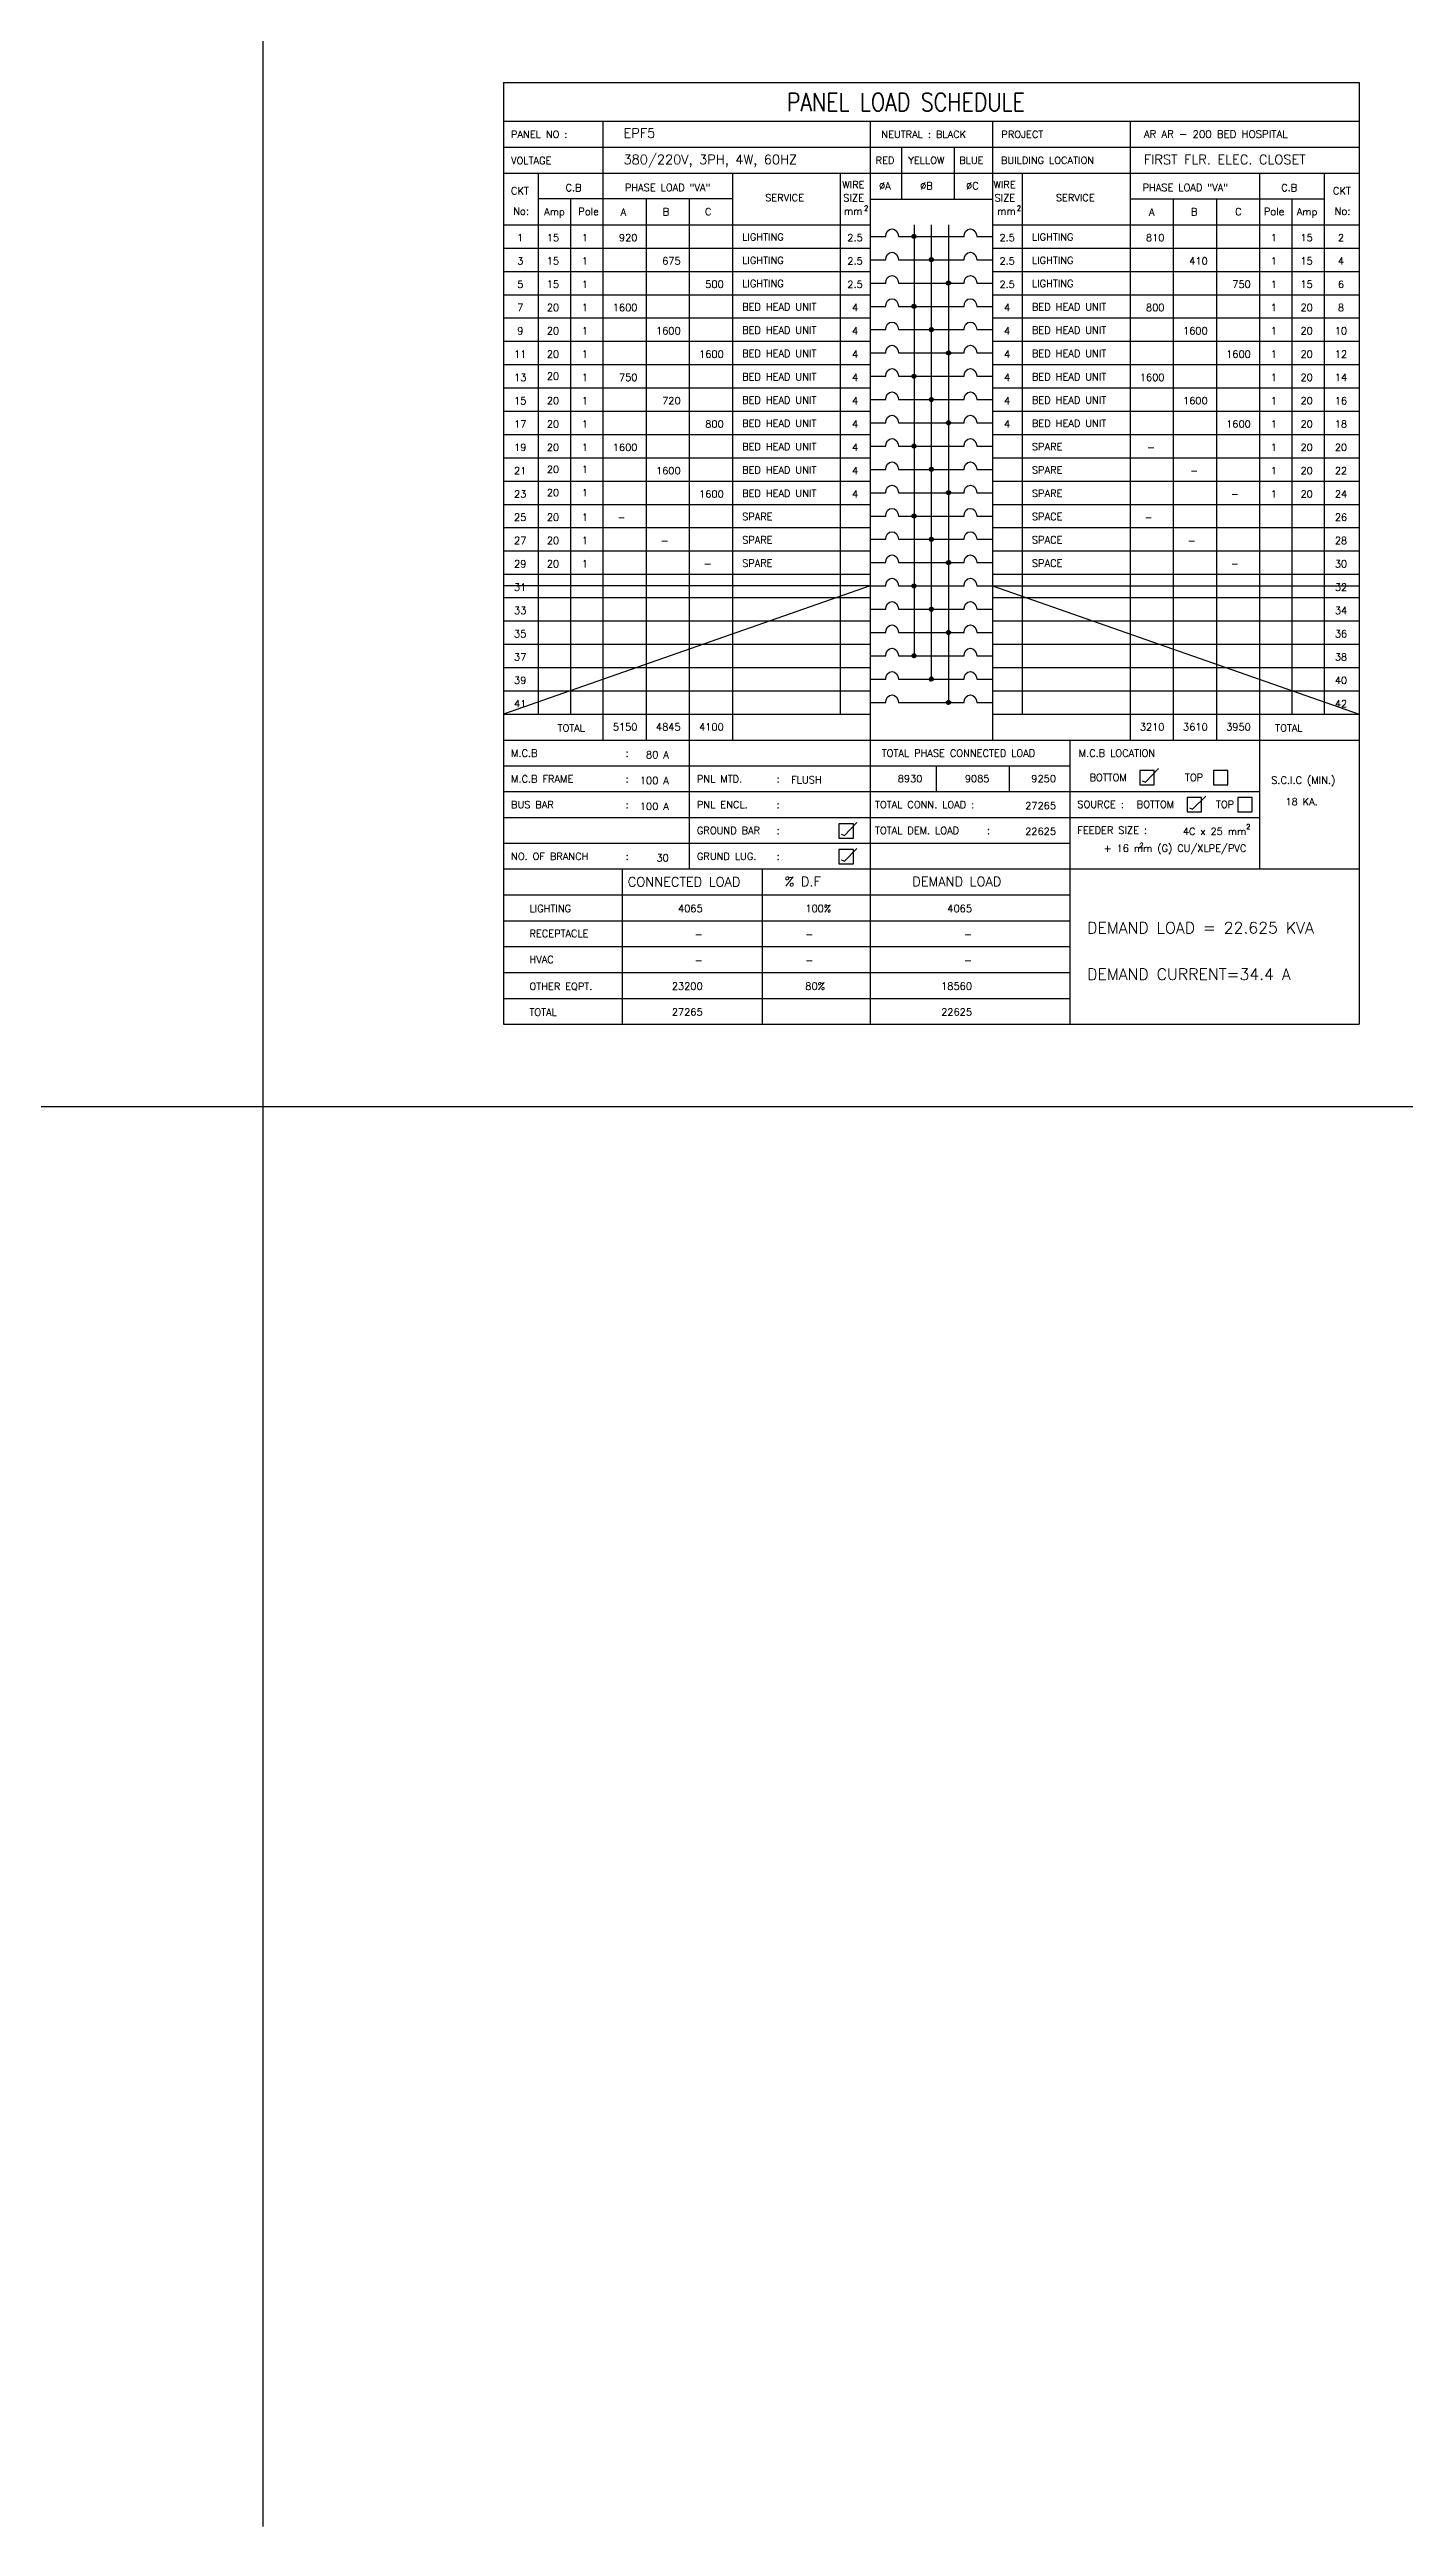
# Model space of a CAD drawing. Extents: x -114332 to -114222, y 51618 to 51715.
# Drawn here: x -114298.4 to -114265.5, y 51618.3 to 51678.5 of the extents above; entities that cross this region are included whole.
import ezdxf
from ezdxf.enums import TextEntityAlignment as Align

# ---------------------------------------------------------------- set-up
doc = ezdxf.new("R2010")
doc.units = 0
doc.header["$MEASUREMENT"] = 0
for name, color, linetype in [('BORDER', 4, 'CONTINUOUS'), ('E-TXT', 2, 'CONTINUOUS'), ('PANEL', 2, 'CONTINUOUS')]:
    doc.layers.add(name, color=color, linetype=linetype)
doc.styles.add('ROMANS', font='ROMANS.shx', dxfattribs={"height": 0.4})
pattern_1 = [(315, (90755.497567, 53719.278672), (0.00864749998874, 0.00864749998874), [])]
pattern_2 = [(315, (90755.497567, 53717.580531), (0.00864749998874, 0.00864749998874), [])]
pattern_3 = [(315, (90755.497567, 53715.88239), (0.00864749998874, 0.00864749998874), [])]
pattern_4 = [(315, (90755.497567, 53714.184249), (0.00864749998874, 0.00864749998874), [])]
pattern_5 = [(315, (90755.497567, 53712.486107), (0.00864749998874, 0.00864749998874), [])]
pattern_6 = [(315, (90755.497567, 53710.787966), (0.00864749998874, 0.00864749998874), [])]

msp = doc.modelspace()

# ---------------------------------------------------------------- hatches: boundary and pattern name
at = {"layer": 'PANEL', "linetype": 'Continuous'}
h = msp.add_hatch(dxfattribs=at)
h.set_pattern_fill('ANSI31', color=256, scale=0.068485, angle=406.04096, style=0)
h.set_pattern_definition([(91.040959325, (90755.497567, 53719.278672), (-0.00855917542476, -0.00015552164567), [])])
h.paths.add_polyline_path([(-114277.479, 51673.96, 1), (-114277.381, 51673.96, 1)])
h = msp.add_hatch(dxfattribs=at)
h.set_pattern_fill('ANSI31', color=256, scale=0.097835, angle=270, style=0)
h.set_pattern_definition(pattern_1)
h.paths.add_polyline_path([(-114277.06, 51673.394, 1), (-114276.962, 51673.394, 1)])
h = msp.add_hatch(dxfattribs=at)
h.set_pattern_fill('ANSI31', color=256, scale=0.097835, angle=270, style=0)
h.set_pattern_definition(pattern_1)
h.paths.add_polyline_path([(-114276.543, 51672.828, 1), (-114276.641, 51672.828, 1)])
h = msp.add_hatch(dxfattribs=at)
h.set_pattern_fill('ANSI31', color=256, scale=0.097835, angle=270, style=0)
h.set_pattern_definition(pattern_1)
h.paths.add_polyline_path([(-114277.381, 51672.262, 1), (-114277.479, 51672.262, 1)])
h = msp.add_hatch(dxfattribs=at)
h.set_pattern_fill('ANSI31', color=256, scale=0.097835, angle=270, style=0)
h.set_pattern_definition(pattern_1)
h.paths.add_polyline_path([(-114276.962, 51671.696, 1), (-114277.06, 51671.696, 1)])
h = msp.add_hatch(dxfattribs=at)
h.set_pattern_fill('ANSI31', color=256, scale=0.097835, angle=270, style=0)
h.set_pattern_definition(pattern_1)
h.paths.add_polyline_path([(-114276.543, 51671.13, 1), (-114276.641, 51671.13, 1)])
h = msp.add_hatch(dxfattribs=at)
h.set_pattern_fill('ANSI31', color=256, scale=0.097835, angle=270, style=0)
h.set_pattern_definition(pattern_2)
h.paths.add_polyline_path([(-114277.381, 51670.564, 1), (-114277.479, 51670.564, 1)])
h = msp.add_hatch(dxfattribs=at)
h.set_pattern_fill('ANSI31', color=256, scale=0.097835, angle=270, style=0)
h.set_pattern_definition(pattern_2)
h.paths.add_polyline_path([(-114276.962, 51669.998, 1), (-114277.06, 51669.998, 1)])
h = msp.add_hatch(dxfattribs=at)
h.set_pattern_fill('ANSI31', color=256, scale=0.097835, angle=270, style=0)
h.set_pattern_definition(pattern_2)
h.paths.add_polyline_path([(-114276.543, 51669.432, 1), (-114276.641, 51669.432, 1)])
h = msp.add_hatch(dxfattribs=at)
h.set_pattern_fill('ANSI31', color=256, scale=0.097835, angle=270, style=0)
h.set_pattern_definition(pattern_3)
h.paths.add_polyline_path([(-114277.381, 51668.866, 1), (-114277.479, 51668.866, 1)])
h = msp.add_hatch(dxfattribs=at)
h.set_pattern_fill('ANSI31', color=256, scale=0.097835, angle=270, style=0)
h.set_pattern_definition(pattern_3)
h.paths.add_polyline_path([(-114276.962, 51668.3, 1), (-114277.06, 51668.3, 1)])
h = msp.add_hatch(dxfattribs=at)
h.set_pattern_fill('ANSI31', color=256, scale=0.097835, angle=270, style=0)
h.set_pattern_definition(pattern_3)
h.paths.add_polyline_path([(-114276.543, 51667.734, 1), (-114276.641, 51667.734, 1)])
h = msp.add_hatch(dxfattribs=at)
h.set_pattern_fill('ANSI31', color=256, scale=0.097835, angle=270, style=0)
h.set_pattern_definition(pattern_4)
h.paths.add_polyline_path([(-114277.381, 51667.168, 1), (-114277.479, 51667.168, 1)])
h = msp.add_hatch(dxfattribs=at)
h.set_pattern_fill('ANSI31', color=256, scale=0.097835, angle=270, style=0)
h.set_pattern_definition(pattern_4)
h.paths.add_polyline_path([(-114276.962, 51666.602, 1), (-114277.06, 51666.602, 1)])
h = msp.add_hatch(dxfattribs=at)
h.set_pattern_fill('ANSI31', color=256, scale=0.097835, angle=270, style=0)
h.set_pattern_definition(pattern_4)
h.paths.add_polyline_path([(-114276.543, 51666.036, 1), (-114276.641, 51666.036, 1)])
h = msp.add_hatch(dxfattribs=at)
h.set_pattern_fill('ANSI31', color=256, scale=0.097835, angle=270, style=0)
h.set_pattern_definition(pattern_5)
h.paths.add_polyline_path([(-114277.381, 51665.47, 1), (-114277.479, 51665.47, 1)])
h = msp.add_hatch(dxfattribs=at)
h.set_pattern_fill('ANSI31', color=256, scale=0.097835, angle=270, style=0)
h.set_pattern_definition(pattern_5)
h.paths.add_polyline_path([(-114276.962, 51664.904, 1), (-114277.06, 51664.904, 1)])
h = msp.add_hatch(dxfattribs=at)
h.set_pattern_fill('ANSI31', color=256, scale=0.097835, angle=270, style=0)
h.set_pattern_definition(pattern_5)
h.paths.add_polyline_path([(-114276.543, 51664.338, 1), (-114276.641, 51664.338, 1)])
h = msp.add_hatch(dxfattribs=at)
h.set_pattern_fill('ANSI31', color=256, scale=0.097835, angle=270, style=0)
h.set_pattern_definition(pattern_6)
h.paths.add_polyline_path([(-114277.381, 51663.772, 1), (-114277.479, 51663.772, 1)])
h = msp.add_hatch(dxfattribs=at)
h.set_pattern_fill('ANSI31', color=256, scale=0.097835, angle=270, style=0)
h.set_pattern_definition(pattern_6)
h.paths.add_polyline_path([(-114276.962, 51663.205, 1), (-114277.06, 51663.205, 1)])
h = msp.add_hatch(dxfattribs=at)
h.set_pattern_fill('ANSI31', color=256, scale=0.097835, angle=270, style=0)
h.set_pattern_definition(pattern_6)
h.paths.add_polyline_path([(-114276.543, 51662.639, 1), (-114276.641, 51662.639, 1)])

# ---------------------------------------------------------------- linework, layer by layer
at = {"layer": 'BORDER', "color": 1}
for p, q in [((-114293.253, 51714.948), (-114293.253, 51618.324)), ((-114331.947, 51652.819), (-114221.674, 51652.819))]:
    msp.add_line(p, q, dxfattribs=at)
at = {"layer": 'PANEL', "color": 6}
for p, q in [((-114287.406, 51677.703), (-114287.406, 51654.819)), ((-114287.406, 51677.703), (-114266.616, 51677.703)), ((-114266.616, 51677.703), (-114266.616, 51654.819)), ((-114287.406, 51654.819), (-114266.616, 51654.819))]:
    msp.add_line(p, q, dxfattribs=at)
at = {"layer": 'PANEL', "color": 2}
for p, q in [((-114287.406, 51676.759), (-114266.616, 51676.759)), ((-114278.496, 51676.759), (-114278.496, 51661.723)), ((-114275.526, 51676.759), (-114275.526, 51661.723)), ((-114287.406, 51675.501), (-114266.616, 51675.501)), ((-114278.496, 51674.869), (-114275.526, 51674.869)), ((-114287.406, 51661.723), (-114266.616, 51661.723))]:
    msp.add_line(p, q, dxfattribs=at)
at = {"layer": 'PANEL', "color": 11}
for p, q in [((-114284.987, 51676.759), (-114284.987, 51661.723)), ((-114272.18, 51676.759), (-114272.18, 51661.723)), ((-114286.559, 51675.501), (-114286.559, 51662.356)), ((-114281.842, 51675.501), (-114281.842, 51661.723)), ((-114279.221, 51675.501), (-114279.221, 51662.356)), ((-114274.8, 51675.501), (-114274.8, 51662.356)), ((-114269.035, 51675.501), (-114269.035, 51658.593)), ((-114267.463, 51675.501), (-114267.463, 51662.356)), ((-114281.842, 51674.872), (-114286.559, 51674.872)), ((-114285.773, 51674.872), (-114285.773, 51662.356)), ((-114283.939, 51674.872), (-114283.939, 51661.723)), ((-114282.89, 51674.872), (-114282.89, 51658.593)), ((-114272.18, 51674.872), (-114267.463, 51674.872)), ((-114271.131, 51674.872), (-114271.131, 51661.723)), ((-114270.083, 51674.872), (-114270.083, 51661.723)), ((-114268.249, 51674.872), (-114268.249, 51662.356)), ((-114287.406, 51674.243), (-114278.496, 51674.243)), ((-114275.526, 51674.243), (-114266.616, 51674.243)), ((-114287.406, 51673.677), (-114278.496, 51673.677)), ((-114275.526, 51673.677), (-114266.616, 51673.677)), ((-114287.406, 51673.111), (-114278.496, 51673.111)), ((-114275.526, 51673.111), (-114266.616, 51673.111)), ((-114287.406, 51672.545), (-114278.496, 51672.545)), ((-114275.526, 51672.545), (-114266.616, 51672.545)), ((-114287.406, 51671.979), (-114278.496, 51671.979)), ((-114275.526, 51671.979), (-114266.616, 51671.979)), ((-114287.406, 51671.413), (-114278.496, 51671.413)), ((-114275.526, 51671.413), (-114266.616, 51671.413)), ((-114287.406, 51670.847), (-114278.496, 51670.847)), ((-114275.526, 51670.847), (-114266.616, 51670.847)), ((-114287.406, 51670.281), (-114278.496, 51670.281)), ((-114275.526, 51670.281), (-114266.616, 51670.281)), ((-114287.406, 51669.715), (-114278.496, 51669.715)), ((-114275.526, 51669.715), (-114266.616, 51669.715)), ((-114287.406, 51669.149), (-114278.496, 51669.149)), ((-114275.526, 51669.149), (-114266.616, 51669.149)), ((-114287.406, 51668.583), (-114278.496, 51668.583)), ((-114275.526, 51668.583), (-114266.616, 51668.583)), ((-114287.406, 51668.017), (-114278.496, 51668.017)), ((-114275.526, 51668.017), (-114266.616, 51668.017)), ((-114287.406, 51667.451), (-114278.496, 51667.451)), ((-114275.526, 51667.451), (-114266.616, 51667.451)), ((-114287.406, 51666.885), (-114278.496, 51666.885)), ((-114287.406, 51666.319), (-114278.496, 51666.319)), ((-114275.526, 51666.885), (-114266.616, 51666.885)), ((-114275.526, 51666.319), (-114266.616, 51666.319)), ((-114287.406, 51665.753), (-114278.496, 51665.753)), ((-114275.526, 51665.753), (-114266.616, 51665.753)), ((-114287.406, 51665.187), (-114278.496, 51665.187)), ((-114275.526, 51665.187), (-114266.616, 51665.187)), ((-114287.406, 51664.621), (-114278.496, 51664.621)), ((-114275.526, 51664.621), (-114266.616, 51664.621)), ((-114287.406, 51664.055), (-114278.496, 51664.055)), ((-114275.526, 51664.055), (-114266.616, 51664.055)), ((-114287.406, 51663.489), (-114278.496, 51663.489)), ((-114275.526, 51663.489), (-114266.616, 51663.489)), ((-114287.406, 51662.922), (-114278.496, 51662.922)), ((-114275.526, 51662.922), (-114266.616, 51662.922)), ((-114287.406, 51662.356), (-114278.496, 51662.356)), ((-114275.526, 51662.356), (-114266.616, 51662.356)), ((-114278.496, 51661.723), (-114278.496, 51654.819)), ((-114273.644, 51661.723), (-114273.644, 51658.593)), ((-114287.406, 51661.097), (-114273.644, 51661.097)), ((-114276.89, 51661.097), (-114276.89, 51660.471)), ((-114275.119, 51661.097), (-114275.119, 51660.471)), ((-114287.406, 51660.471), (-114269.035, 51660.471)), ((-114287.406, 51659.845), (-114269.035, 51659.845)), ((-114287.406, 51659.219), (-114273.644, 51659.219)), ((-114287.406, 51658.593), (-114266.616, 51658.593)), ((-114284.525, 51658.593), (-114284.525, 51654.819)), ((-114281.116, 51658.593), (-114281.116, 51654.819)), ((-114273.644, 51658.593), (-114273.644, 51654.819)), ((-114287.406, 51657.964), (-114273.644, 51657.964)), ((-114287.406, 51657.335), (-114273.644, 51657.335)), ((-114287.406, 51656.706), (-114273.644, 51656.706)), ((-114287.406, 51656.077), (-114273.644, 51656.077)), ((-114287.406, 51655.448), (-114273.644, 51655.448))]:
    msp.add_line(p, q, dxfattribs=at)
at = {"layer": 'PANEL'}
for p, q in [((-114287.406, 51676.133), (-114266.616, 51676.133)), ((-114277.726, 51674.869), (-114277.726, 51676.133)), ((-114276.45, 51674.869), (-114276.45, 51676.133)), ((-114277.43, 51674.243), (-114277.43, 51663.772)), ((-114277.011, 51674.243), (-114277.011, 51663.205)), ((-114276.592, 51674.243), (-114276.592, 51662.639)), ((-114278.496, 51673.96), (-114278.117, 51673.96)), ((-114277.809, 51673.96), (-114276.213, 51673.96)), ((-114275.905, 51673.96), (-114275.526, 51673.96)), ((-114278.496, 51673.394), (-114278.117, 51673.394)), ((-114277.809, 51673.394), (-114276.213, 51673.394)), ((-114275.905, 51673.394), (-114275.526, 51673.394)), ((-114278.496, 51672.828), (-114278.117, 51672.828)), ((-114277.809, 51672.828), (-114276.213, 51672.828)), ((-114275.905, 51672.828), (-114275.526, 51672.828)), ((-114278.496, 51672.262), (-114278.117, 51672.262)), ((-114277.809, 51672.262), (-114276.213, 51672.262)), ((-114275.905, 51672.262), (-114275.526, 51672.262)), ((-114278.496, 51671.696), (-114278.117, 51671.696)), ((-114278.496, 51671.13), (-114278.117, 51671.13)), ((-114277.809, 51671.696), (-114276.213, 51671.696)), ((-114277.809, 51671.13), (-114276.213, 51671.13)), ((-114275.905, 51671.696), (-114275.526, 51671.696)), ((-114275.905, 51671.13), (-114275.526, 51671.13)), ((-114278.496, 51670.564), (-114278.117, 51670.564)), ((-114277.809, 51670.564), (-114276.213, 51670.564)), ((-114275.905, 51670.564), (-114275.526, 51670.564)), ((-114278.496, 51669.998), (-114278.117, 51669.998)), ((-114277.809, 51669.998), (-114276.213, 51669.998)), ((-114275.905, 51669.998), (-114275.526, 51669.998)), ((-114278.496, 51669.432), (-114278.117, 51669.432)), ((-114277.809, 51669.432), (-114276.213, 51669.432)), ((-114275.905, 51669.432), (-114275.526, 51669.432)), ((-114278.496, 51668.866), (-114278.117, 51668.866)), ((-114277.809, 51668.866), (-114276.213, 51668.866)), ((-114275.905, 51668.866), (-114275.526, 51668.866)), ((-114278.496, 51668.3), (-114278.117, 51668.3)), ((-114277.809, 51668.3), (-114276.213, 51668.3)), ((-114275.905, 51668.3), (-114275.526, 51668.3)), ((-114278.496, 51667.734), (-114278.117, 51667.734)), ((-114277.809, 51667.734), (-114276.213, 51667.734)), ((-114275.905, 51667.734), (-114275.526, 51667.734)), ((-114278.496, 51667.168), (-114278.117, 51667.168)), ((-114277.809, 51667.168), (-114276.213, 51667.168)), ((-114275.905, 51667.168), (-114275.526, 51667.168)), ((-114278.496, 51666.602), (-114278.117, 51666.602)), ((-114277.809, 51666.602), (-114276.213, 51666.602)), ((-114275.905, 51666.602), (-114275.526, 51666.602)), ((-114278.496, 51666.036), (-114278.117, 51666.036)), ((-114277.809, 51666.036), (-114276.213, 51666.036)), ((-114275.905, 51666.036), (-114275.526, 51666.036)), ((-114278.496, 51665.47), (-114278.117, 51665.47)), ((-114277.809, 51665.47), (-114276.213, 51665.47)), ((-114275.905, 51665.47), (-114275.526, 51665.47)), ((-114278.496, 51664.904), (-114278.117, 51664.904)), ((-114277.809, 51664.904), (-114276.213, 51664.904)), ((-114275.905, 51664.904), (-114275.526, 51664.904)), ((-114278.496, 51664.338), (-114278.117, 51664.338)), ((-114277.809, 51664.338), (-114276.213, 51664.338)), ((-114275.905, 51664.338), (-114275.526, 51664.338)), ((-114278.496, 51663.772), (-114278.117, 51663.772)), ((-114277.809, 51663.772), (-114276.213, 51663.772)), ((-114275.905, 51663.772), (-114275.526, 51663.772)), ((-114278.496, 51663.205), (-114278.117, 51663.205)), ((-114277.809, 51663.205), (-114276.213, 51663.205)), ((-114275.905, 51663.205), (-114275.526, 51663.205)), ((-114278.496, 51662.639), (-114278.117, 51662.639)), ((-114277.809, 51662.639), (-114276.213, 51662.639)), ((-114275.905, 51662.639), (-114275.526, 51662.639)), ((-114271.808, 51660.704), (-114271.489, 51661.036)), ((-114271.884, 51660.734), (-114271.808, 51660.704)), ((-114270.661, 51660.048), (-114270.342, 51660.361)), ((-114279.121, 51659.408), (-114278.822, 51659.72)), ((-114270.736, 51660.079), (-114270.661, 51660.048)), ((-114279.196, 51659.438), (-114279.121, 51659.408)), ((-114279.121, 51658.78), (-114278.822, 51659.093)), ((-114279.196, 51658.811), (-114279.121, 51658.78))]:
    msp.add_line(p, q, dxfattribs=at)
at = {"layer": 'PANEL', "color": 7}
for p, q in [((-114278.496, 51665.47), (-114287.406, 51662.356)), ((-114278.496, 51665.47), (-114287.406, 51665.47)), ((-114275.526, 51665.47), (-114266.616, 51662.356)), ((-114275.526, 51665.47), (-114266.616, 51665.47))]:
    msp.add_line(p, q, dxfattribs=at)
at = {"layer": 'PANEL', "color": 11}
for points in [[(-114271.591, 51660.987), (-114271.941, 51660.987), (-114271.941, 51660.638), (-114271.591, 51660.638)], [(-114269.807, 51660.987), (-114270.157, 51660.987), (-114270.157, 51660.638), (-114269.807, 51660.638)], [(-114270.444, 51660.332), (-114270.793, 51660.332), (-114270.793, 51659.982), (-114270.444, 51659.982)], [(-114269.217, 51660.332), (-114269.566, 51660.332), (-114269.566, 51659.982), (-114269.217, 51659.982)], [(-114278.904, 51659.691), (-114279.253, 51659.691), (-114279.253, 51659.342), (-114278.904, 51659.342)], [(-114278.904, 51659.064), (-114279.253, 51659.064), (-114279.253, 51658.714), (-114278.904, 51658.714)]]:
    msp.add_lwpolyline(points, close=True, dxfattribs=at)
at = {"layer": 'PANEL'}
for centre in [(-114277.43, 51673.96), (-114277.011, 51673.394), (-114276.592, 51672.828), (-114277.43, 51672.262), (-114277.011, 51671.696), (-114276.592, 51671.13), (-114277.43, 51670.564), (-114277.011, 51669.998), (-114276.592, 51669.432), (-114277.43, 51668.866), (-114277.011, 51668.3), (-114276.592, 51667.734), (-114277.43, 51667.168), (-114277.011, 51666.602), (-114276.592, 51666.036), (-114277.43, 51665.47), (-114277.011, 51664.904), (-114276.592, 51664.338), (-114277.43, 51663.772), (-114277.011, 51663.205), (-114276.592, 51662.639)]:
    msp.add_circle(centre, 0.0489, dxfattribs=at)
at = {"layer": 'PANEL', "extrusion": (0, 0, -1)}
for centre in [(-114277.963, 51673.96), (-114276.059, 51673.96), (-114277.963, 51673.394), (-114276.059, 51673.394), (-114277.963, 51672.828), (-114276.059, 51672.828), (-114277.963, 51672.262), (-114276.059, 51672.262), (-114277.963, 51671.696), (-114276.059, 51671.696), (-114277.963, 51671.13), (-114276.059, 51671.13), (-114277.963, 51670.564), (-114276.059, 51670.564), (-114277.963, 51669.998), (-114276.059, 51669.998), (-114277.963, 51669.432), (-114276.059, 51669.432), (-114277.963, 51668.866), (-114276.059, 51668.866), (-114277.963, 51668.3), (-114276.059, 51668.3), (-114277.963, 51667.734), (-114276.059, 51667.734), (-114277.963, 51667.168), (-114276.059, 51667.168), (-114277.963, 51666.602), (-114276.059, 51666.602), (-114277.963, 51666.036), (-114276.059, 51666.036), (-114277.963, 51665.47), (-114277.963, 51664.904), (-114276.059, 51665.47), (-114276.059, 51664.904), (-114277.963, 51664.338), (-114276.059, 51664.338), (-114277.963, 51663.772), (-114276.059, 51663.772), (-114277.963, 51663.205), (-114276.059, 51663.205), (-114277.963, 51662.639), (-114276.059, 51662.639)]:
    msp.add_ellipse(centre, major_axis=(0, 0.185), ratio=0.833333, start_param=-1.570796, end_param=1.570796, dxfattribs=at)

# ---------------------------------------------------------------- texts
at = {"layer": 'E-TXT', "style": 'ROMANS'}
for s, height, p in [('EPF5', 0.2306, (-114284.489, 51676.355)), ('AR AR - 200 BED HOSPITAL', 0.18169, (-114271.847, 51676.356)), ('380/220V, 3PH, 4W, 60HZ', 0.23061, (-114284.489, 51675.714)), ('FIRST FLR. ELEC. CLOSET', 0.23061, (-114271.847, 51675.714)), ('15', 0.1747, (-114286.351, 51673.844)), ('15', 0.1747, (-114268.04, 51673.844)), ('15', 0.1747, (-114286.351, 51673.278)), ('15', 0.1747, (-114268.04, 51673.278)), ('20', 0.1747, (-114286.351, 51672.146)), ('15', 0.1747, (-114286.351, 51672.712)), ('20', 0.1747, (-114268.04, 51672.146)), ('15', 0.1747, (-114268.04, 51672.712)), ('20', 0.1747, (-114286.351, 51671.58)), ('20', 0.1747, (-114268.04, 51671.58)), ('20', 0.1747, (-114286.351, 51671.014)), ('20', 0.1747, (-114268.04, 51671.014)), ('20', 0.1747, (-114286.351, 51670.479)), ('20', 0.1747, (-114268.04, 51670.448)), ('20', 0.1747, (-114286.351, 51669.882)), ('20', 0.1747, (-114268.04, 51669.882)), ('20', 0.1747, (-114286.351, 51669.315)), ('20', 0.1747, (-114268.04, 51669.315)), ('20', 0.1747, (-114286.351, 51668.749)), ('20', 0.1747, (-114268.04, 51668.749)), ('20', 0.1747, (-114286.351, 51668.215)), ('20', 0.1747, (-114268.04, 51668.183)), ('20', 0.1747, (-114286.351, 51667.649)), ('20', 0.1747, (-114268.04, 51667.617)), ('20', 0.1747, (-114286.351, 51667.051)), ('20', 0.1747, (-114286.351, 51666.485)), ('20', 0.1747, (-114286.351, 51665.919))]:
    msp.add_text(s, height=height, dxfattribs=at).set_placement(p)
for s, height, p in [('1', 0.175, (-114285.426, 51673.93)), ('2.5', 0.1747, (-114278.862, 51673.93)), ('2.5', 0.1747, (-114275.167, 51673.93)), ('1', 0.175, (-114268.688, 51673.93)), ('1', 0.175, (-114285.426, 51673.364)), ('2.5', 0.1747, (-114278.862, 51673.364)), ('2.5', 0.1747, (-114275.167, 51673.364)), ('1', 0.175, (-114268.688, 51673.364)), ('1', 0.175, (-114285.426, 51672.798)), ('1', 0.175, (-114285.426, 51672.232)), ('2.5', 0.1747, (-114278.862, 51672.798)), ('4', 0.175, (-114278.862, 51672.232)), ('4', 0.175, (-114278.862, 51672.232)), ('2.5', 0.1747, (-114275.167, 51672.798)), ('4', 0.175, (-114275.167, 51672.232)), ('4', 0.175, (-114275.167, 51672.232)), ('1', 0.175, (-114268.688, 51672.798)), ('1', 0.175, (-114268.688, 51672.232)), ('1', 0.175, (-114285.426, 51671.666)), ('4', 0.175, (-114278.862, 51671.666)), ('4', 0.175, (-114278.862, 51671.666)), ('4', 0.175, (-114275.167, 51671.666)), ('4', 0.175, (-114275.167, 51671.666)), ('1', 0.175, (-114268.688, 51671.666)), ('1', 0.175, (-114285.426, 51671.1)), ('4', 0.175, (-114278.862, 51671.1)), ('4', 0.175, (-114275.167, 51671.1)), ('4', 0.175, (-114275.167, 51671.1)), ('1', 0.175, (-114268.688, 51671.1)), ('1', 0.175, (-114285.426, 51670.534)), ('4', 0.175, (-114278.862, 51670.534)), ('4', 0.175, (-114275.167, 51670.534)), ('4', 0.175, (-114275.167, 51670.534)), ('1', 0.175, (-114268.688, 51670.534)), ('1', 0.175, (-114285.426, 51669.968)), ('4', 0.175, (-114278.862, 51669.968)), ('4', 0.175, (-114278.862, 51669.968)), ('4', 0.175, (-114275.167, 51669.968)), ('4', 0.175, (-114275.167, 51669.968)), ('1', 0.175, (-114268.688, 51669.968)), ('1', 0.175, (-114285.426, 51669.402)), ('4', 0.175, (-114278.862, 51669.402)), ('4', 0.175, (-114278.862, 51669.402)), ('4', 0.175, (-114275.167, 51669.402)), ('4', 0.175, (-114275.167, 51669.402)), ('1', 0.175, (-114268.688, 51669.402)), ('1', 0.175, (-114285.426, 51668.836)), ('4', 0.175, (-114278.862, 51668.836)), ('1', 0.175, (-114268.688, 51668.836)), ('1', 0.175, (-114285.426, 51668.301)), ('4', 0.175, (-114278.862, 51668.27)), ('4', 0.175, (-114278.862, 51668.27)), ('1', 0.175, (-114268.688, 51668.27)), ('1', 0.175, (-114285.426, 51667.735)), ('4', 0.175, (-114278.862, 51667.704)), ('1', 0.175, (-114268.688, 51667.704)), ('1', 0.175, (-114285.426, 51667.138)), ('1', 0.175, (-114285.426, 51666.572)), ('1', 0.175, (-114285.426, 51666.005))]:
    msp.add_text(s, height=height, dxfattribs=at).set_placement(p, align=Align.MIDDLE)
for s, height, p in [('920', 0.1747, (-114284.15, 51673.844)), ('810', 0.1747, (-114271.343, 51673.844)), ('675', 0.1747, (-114283.101, 51673.278)), ('410', 0.1747, (-114270.294, 51673.278)), ('1600', 0.1747, (-114284.15, 51672.146)), ('500', 0.1747, (-114282.053, 51672.712)), ('800', 0.1747, (-114271.343, 51672.146)), ('750', 0.1747, (-114269.246, 51672.712)), ('1600', 0.1747, (-114283.101, 51671.58)), ('1600', 0.1747, (-114270.294, 51671.58)), ('1600', 0.1747, (-114282.053, 51671.014)), ('1600', 0.1747, (-114269.246, 51671.014)), ('750', 0.1747, (-114284.15, 51670.448)), ('1600', 0.1747, (-114271.343, 51670.448)), ('720', 0.1747, (-114283.101, 51669.882)), ('1600', 0.1747, (-114270.294, 51669.882)), ('800', 0.1747, (-114282.053, 51669.315)), ('1600', 0.1747, (-114269.246, 51669.315)), ('1600', 0.1747, (-114284.15, 51668.749)), ('-', 0.175, (-114271.574, 51668.749)), ('1600', 0.1747, (-114283.101, 51668.183)), ('-', 0.175, (-114270.526, 51668.183)), ('1600', 0.1747, (-114282.053, 51667.617)), ('-', 0.175, (-114269.538, 51667.617)), ('-', 0.175, (-114284.441, 51667.051)), ('-', 0.175, (-114271.634, 51667.051)), ('-', 0.175, (-114283.393, 51666.485)), ('-', 0.175, (-114270.586, 51666.485)), ('-', 0.175, (-114282.345, 51665.919)), ('-', 0.175, (-114269.538, 51665.919)), ('5150', 0.1747, (-114284.15, 51661.957)), ('4845', 0.1747, (-114283.101, 51661.957)), ('4100', 0.1747, (-114282.053, 51661.957)), ('3210', 0.1747, (-114271.343, 51661.957)), ('3610', 0.1747, (-114270.294, 51661.957)), ('3950', 0.1747, (-114269.246, 51661.957)), ('80 A', 0.1747, (-114283.387, 51661.28)), ('100 A', 0.1747, (-114283.387, 51660.654)), ('FLUSH', 0.1747, (-114279.673, 51660.671)), ('8930', 0.1747, (-114277.226, 51660.698)), ('9085', 0.1747, (-114275.597, 51660.698)), ('9250', 0.1747, (-114273.981, 51660.698)), ('100 A', 0.1747, (-114283.387, 51660.028)), ('27265', 0.1747, (-114273.981, 51660.045)), ('2', 0.122, (-114269.256, 51659.558)), ('22625', 0.1747, (-114273.981, 51659.419)), ('+ 16 mm (G) CU/XLPE/PVC', 0.17471, (-114269.356, 51659.009)), ('2', 0.122, (-114271.852, 51659.106)), ('4C x 25 mm', 0.1747, (-114269.356, 51659.419)), ('30', 0.1747, (-114283.387, 51658.775)), ('4065', 0.1747, (-114282.565, 51657.545)), ('4065', 0.1747, (-114276.022, 51657.545)), ('-', 0.175, (-114282.565, 51656.917)), ('-', 0.175, (-114276.022, 51656.917)), ('-', 0.175, (-114282.565, 51656.288)), ('-', 0.175, (-114276.022, 51656.288)), ('23200', 0.1747, (-114282.565, 51655.659)), ('18560', 0.1747, (-114276.022, 51655.659)), ('27265', 0.1747, (-114282.565, 51655.03)), ('22625', 0.1747, (-114276.022, 51655.03))]:
    msp.add_text(s, height=height, dxfattribs=at).set_placement(p, align=Align.RIGHT)
at = {"layer": 'PANEL', "color": 6, "style": 'ROMANS', "width": 0.833333}
msp.add_text('PANEL LOAD SCHEDULE', height=0.44026, dxfattribs=at).set_placement((-114280.521, 51677.003))
at = {"layer": 'PANEL', "style": 'ROMANS'}
for s, height, p in [('PANEL NO :', 0.1747, (-114287.221, 51676.355)), ('NEUTRAL : BLACK', 0.17471, (-114278.224, 51676.355)), ('PROJECT', 0.1747, (-114275.308, 51676.355)), ('VOLTAGE', 0.1747, (-114287.221, 51675.716)), ('RED', 0.1747, (-114278.361, 51675.722)), ('YELLOW', 0.1747, (-114277.568, 51675.722)), ('BLUE', 0.1747, (-114276.334, 51675.722)), ('BUILDING LOCATION', 0.17471, (-114275.317, 51675.722)), ('CKT', 0.1747, (-114287.221, 51674.98)), ('C.B', 0.1747, (-114285.897, 51675.056)), ('PHASE LOAD "VA"', 0.17471, (-114284.457, 51675.061)), ('SERVICE', 0.1747, (-114281.045, 51674.816)), ('WIRE', 0.1747, (-114279.173, 51675.131)), ('SIZE', 0.1747, (-114279.147, 51674.81)), ('%%CA', 0.1747, (-114278.28, 51675.103)), ('%%CB', 0.1747, (-114277.28, 51675.103)), ('%%CC', 0.1747, (-114276.165, 51675.103)), ('WIRE', 0.1747, (-114275.498, 51675.131)), ('SIZE', 0.1747, (-114275.473, 51674.81)), ('SERVICE', 0.1747, (-114273.984, 51674.816)), ('PHASE LOAD "VA"', 0.17471, (-114271.878, 51675.061)), ('C.B', 0.1747, (-114268.508, 51675.056)), ('CKT', 0.1747, (-114267.25, 51674.98)), ('No:', 0.1747, (-114287.169, 51674.488)), ('Amp', 0.1747, (-114286.415, 51674.473)), ('Pole', 0.1747, (-114285.585, 51674.48)), ('A', 0.175, (-114284.559, 51674.464)), ('B', 0.175, (-114283.535, 51674.472)), ('C', 0.175, (-114282.507, 51674.474)), ('mm', 0.1747, (-114279.131, 51674.489)), ('mm', 0.1747, (-114275.407, 51674.489)), ('A', 0.175, (-114271.723, 51674.464)), ('B', 0.175, (-114270.705, 51674.472)), ('C', 0.175, (-114269.628, 51674.474)), ('Pole', 0.1747, (-114268.928, 51674.48)), ('Amp', 0.1747, (-114268.13, 51674.473)), ('No:', 0.1747, (-114267.21, 51674.488)), ('LIGHTING', 0.1747, (-114281.607, 51673.86)), ('LIGHTING', 0.1747, (-114274.565, 51673.86)), ('LIGHTING', 0.1747, (-114281.607, 51673.294)), ('LIGHTING', 0.1747, (-114274.565, 51673.294)), ('LIGHTING', 0.1747, (-114281.607, 51672.728)), ('BED HEAD UNIT', 0.17471, (-114281.607, 51672.162)), ('LIGHTING', 0.1747, (-114274.565, 51672.728)), ('BED HEAD UNIT', 0.17471, (-114274.565, 51672.162)), ('BED HEAD UNIT', 0.17471, (-114281.607, 51671.596)), ('BED HEAD UNIT', 0.17471, (-114274.565, 51671.596)), ('BED HEAD UNIT', 0.17471, (-114281.607, 51671.03)), ('BED HEAD UNIT', 0.17471, (-114274.565, 51671.03)), ('BED HEAD UNIT', 0.17471, (-114281.607, 51670.463)), ('BED HEAD UNIT', 0.17471, (-114274.565, 51670.463)), ('BED HEAD UNIT', 0.17471, (-114281.607, 51669.897)), ('BED HEAD UNIT', 0.17471, (-114274.565, 51669.897)), ('BED HEAD UNIT', 0.17471, (-114281.607, 51669.331)), ('BED HEAD UNIT', 0.17471, (-114274.565, 51669.331)), ('BED HEAD UNIT', 0.17471, (-114281.607, 51668.765)), ('SPARE', 0.1747, (-114274.565, 51668.765)), ('BED HEAD UNIT', 0.17471, (-114281.607, 51668.199)), ('SPARE', 0.1747, (-114274.565, 51668.199)), ('BED HEAD UNIT', 0.17471, (-114281.607, 51667.633)), ('SPARE', 0.1747, (-114274.565, 51667.633)), ('SPARE', 0.1747, (-114281.607, 51667.067)), ('SPACE', 0.1747, (-114274.565, 51667.067)), ('SPARE', 0.1747, (-114281.607, 51666.501)), ('SPACE', 0.1747, (-114274.565, 51666.501)), ('SPARE', 0.1747, (-114281.607, 51665.935)), ('SPACE', 0.1747, (-114274.565, 51665.935)), ('TOTAL', 0.1747, (-114286.091, 51661.93)), ('TOTAL', 0.1747, (-114268.654, 51661.93)), ('M.C.B', 0.1747, (-114287.221, 51661.319)), ('TOTAL PHASE CONNECTED LOAD', 0.17471, (-114278.214, 51661.319)), ('M.C.B LOCATION', 0.17471, (-114273.428, 51661.319)), (':', 0.175, (-114284.439, 51661.319)), ('BOTTOM', 0.1747, (-114273.166, 51660.729)), ('TOP', 0.1747, (-114270.846, 51660.729)), ('M.C.B FRAME', 0.17471, (-114287.221, 51660.693)), (':', 0.175, (-114284.439, 51660.693)), ('PNL MTD.', 0.1747, (-114282.705, 51660.693)), (':', 0.175, (-114280.771, 51660.693)), ('S.C.I.C (MIN.)', 0.17471, (-114268.75, 51660.663)), ('18 KA.', 0.1747, (-114268.404, 51660.139)), ('BUS BAR', 0.1747, (-114287.221, 51660.067)), (':', 0.175, (-114284.439, 51660.067)), ('PNL ENCL.', 0.1747, (-114282.705, 51660.067)), (':', 0.175, (-114280.771, 51660.067)), ('TOTAL CONN. LOAD :', 0.17471, (-114278.378, 51660.067)), ('SOURCE :', 0.1747, (-114273.461, 51660.074)), ('BOTTOM', 0.1747, (-114272.018, 51660.074)), ('TOP', 0.1747, (-114270.092, 51660.074)), ('GROUND BAR', 0.1747, (-114282.705, 51659.44)), (':', 0.175, (-114280.771, 51659.44)), ('TOTAL DEM. LOAD ', 0.17471, (-114278.378, 51659.44)), (':', 0.175, (-114275.657, 51659.44)), ('FEEDER SIZE :', 0.17471, (-114273.461, 51659.448)), ('NO. OF BRANCH', 0.17471, (-114287.221, 51658.814)), (':', 0.175, (-114284.439, 51658.814)), ('GRUND LUG.', 0.1747, (-114282.705, 51658.814)), (':', 0.175, (-114280.771, 51658.814)), ('CONNECTED LOAD', 0.23061, (-114284.385, 51658.167)), ('% D.F', 0.2306, (-114280.574, 51658.173)), ('DEMAND LOAD', 0.23061, (-114277.473, 51658.173)), ('LIGHTING', 0.1747, (-114286.774, 51657.544)), ('100%', 0.1747, (-114280.071, 51657.544)), ('DEMAND LOAD = 22.625 KVA', 0.27953, (-114273.224, 51657.024)), ('RECEPTACLE', 0.1747, (-114286.774, 51656.937)), ('-', 0.175, (-114280.071, 51656.915)), ('HVAC', 0.1747, (-114286.774, 51656.307)), ('-', 0.175, (-114280.071, 51656.286)), ('DEMAND CURRENT=34.4 A', 0.27953, (-114273.224, 51655.896)), ('OTHER EQPT.', 0.17471, (-114286.774, 51655.655)), ('80%', 0.1747, (-114280.071, 51655.658)), ('TOTAL', 0.1747, (-114286.774, 51655.026))]:
    msp.add_text(s, height=height, dxfattribs=at).set_placement(p)
at = {"layer": 'PANEL', "style": 'ROMANS', "width": 0.833333}
for p in [(-114278.643, 51674.579), (-114274.93, 51674.579)]:
    msp.add_text('2', height=0.132, dxfattribs=at).set_placement(p)
at = {"layer": 'PANEL', "style": 'ROMANS'}
for s, height, p in [('1', 0.175, (-114286.998, 51673.93)), ('2', 0.175, (-114267.055, 51673.93)), ('3', 0.175, (-114286.998, 51673.364)), ('4', 0.175, (-114267.055, 51673.364)), ('5', 0.175, (-114286.998, 51672.798)), ('7', 0.175, (-114286.998, 51672.232)), ('8', 0.175, (-114267.055, 51672.232)), ('6', 0.175, (-114267.055, 51672.798)), ('9', 0.175, (-114286.998, 51671.666)), ('10', 0.1747, (-114267.055, 51671.666)), ('11', 0.1747, (-114286.998, 51671.1)), ('12', 0.1747, (-114267.055, 51671.1)), ('13', 0.1747, (-114286.998, 51670.534)), ('14', 0.1747, (-114267.055, 51670.534)), ('15', 0.1747, (-114286.998, 51669.968)), ('16', 0.1747, (-114267.055, 51669.968)), ('17', 0.1747, (-114286.998, 51669.402)), ('18', 0.1747, (-114267.055, 51669.402)), ('19', 0.1747, (-114286.998, 51668.836)), ('20', 0.1747, (-114267.055, 51668.836)), ('21', 0.1747, (-114286.998, 51668.27)), ('22', 0.1747, (-114267.055, 51668.27)), ('23', 0.1747, (-114286.998, 51667.704)), ('24', 0.1747, (-114267.055, 51667.704)), ('25', 0.1747, (-114286.998, 51667.138)), ('26', 0.1747, (-114267.055, 51667.138)), ('27', 0.1747, (-114286.998, 51666.572)), ('28', 0.1747, (-114267.055, 51666.572)), ('29', 0.1747, (-114286.998, 51666.005)), ('30', 0.1747, (-114267.055, 51666.005)), ('31', 0.1747, (-114286.998, 51665.439)), ('32', 0.1747, (-114267.055, 51665.439)), ('33', 0.1747, (-114286.998, 51664.873)), ('34', 0.1747, (-114267.055, 51664.873)), ('35', 0.1747, (-114286.998, 51664.307)), ('36', 0.1747, (-114267.055, 51664.307)), ('37', 0.1747, (-114286.998, 51663.741)), ('38', 0.1747, (-114267.055, 51663.741)), ('39', 0.1747, (-114286.998, 51663.175)), ('41', 0.1747, (-114286.998, 51662.609)), ('40', 0.1747, (-114267.055, 51663.175)), ('42', 0.1747, (-114267.055, 51662.609))]:
    msp.add_text(s, height=height, dxfattribs=at).set_placement(p, align=Align.MIDDLE)

doc.saveas('drawing.dxf')
